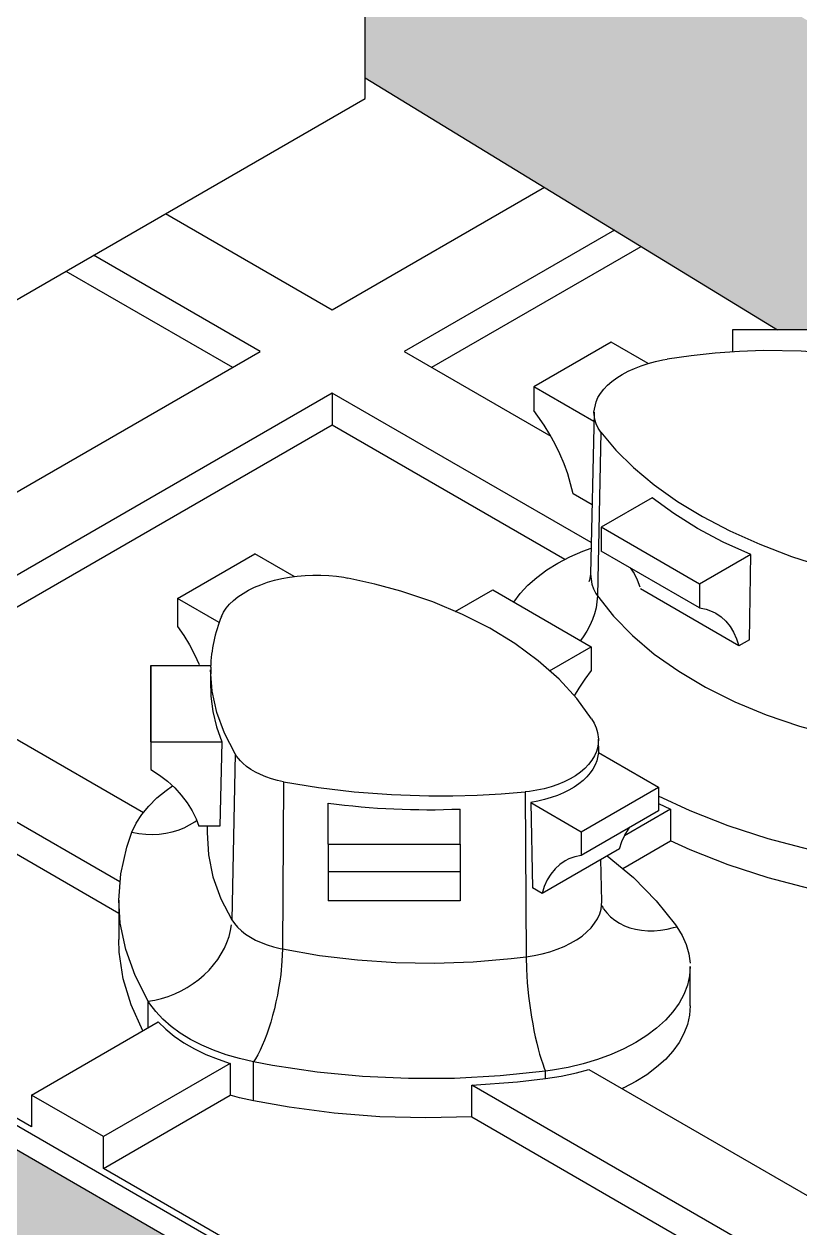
# Model space of a CAD drawing. Header units: millimetres. Extents: x 441156 to 441876, y 4514765 to 4515211.
# Drawn here: x 441594.102 to 441594.571, y 4515142.272 to 4515143 of the extents above; entities that cross this region are included whole.
import ezdxf

# ---------------------------------------------------------------- set-up
doc = ezdxf.new("R2010")
doc.units = ezdxf.units.MM
doc.layers.add('Cornice', color=7, linetype='Continuous')
doc.layers.add('Cornice_Tratteggi', color=7, linetype='Continuous', lineweight=5)

msp = doc.modelspace()

# ---------------------------------------------------------------- hatches: boundary and pattern name
at = {"layer": 'Cornice_Tratteggi'}
msp.add_hatch(color=254, dxfattribs=at).paths.add_polyline_path([(441594.35213967, 4515143.1388941, 0.261909253), (441594.3086173, 4515143.0615068), (441594.3086173, 4515142.96748584), (441594.55794094, 4515142.81514864), (441594.60002848, 4515142.81514864, -0.67590184), (441594.72335656, 4515142.9120799)])
h = msp.add_hatch(dxfattribs=at)
h.set_pattern_fill('GHIAIA2', color=254, scale=0.2, pattern_type=2)
h.set_pattern_definition([(0, (439225.61432, 4515214.8195), (0.2, 0.2), [0.06, -0.07, 0.01, -0.06]), (0, (439225.69432, 4515214.8595), (0.2, 0.2), [0.01, -0.05, 0.04, -0.1]), (0, (439225.72432, 4515214.8695), (0.2, 0.2), [0.01, -0.19]), (0, (439225.63432, 4515214.8795), (0.2, 0.2), [0.04, -0.16]), (0, (439225.61432, 4515214.8995), (0.2, 0.2), [0.02, -0.18]), (0, (439225.75432, 4515214.9195), (0.2, 0.2), [0.02, -0.01, 0.01, -0.16]), (0, (439225.67432, 4515214.9295), (0.2, 0.2), [0.03, -0.17]), (0, (439225.62432, 4515214.9495), (0.2, 0.2), [0.02, -0.18]), (0, (439225.70432, 4515214.9695), (0.2, 0.2), [0.01, -0.06, 0.03, -0.1]), (0, (439225.66432, 4515214.9795), (0.2, 0.2), [0.02, -0.18]), (0, (439225.73432, 4515214.9895), (0.2, 0.2), [0.02, -0.18]), (0, (439225.69432, 4515214.9995), (0.2, 0.2), [0.02, -0.18]), (0, (439225.77432, 4515215.0095), (0.2, 0.2), [0.02, -0.18]), (90, (439225.60432, 4515214.8195), (-0.2, 0.2), [0.04, -0.01, 0.02, -0.08, 0.04, -0.01]), (90, (439225.61432, 4515214.9495), (-0.2, 0.2), [0.01, -0.19]), (90, (439225.64432, 4515214.8895), (-0.2, 0.2), [0.02, -0.04, 0.01, -0.13]), (90, (439225.65432, 4515214.9195), (-0.2, 0.2), [0.02, -0.04, 0.03, -0.11]), (90, (439225.68432, 4515214.8695), (-0.2, 0.2), [0.01, -0.1, 0.02, -0.01, 0.02, -0.04]), (90, (439225.69432, 4515214.8495), (-0.2, 0.2), [0.01, -0.19]), (90, (439225.71432, 4515214.9095), (-0.2, 0.2), [0.01, -0.01, 0.03, -0.15]), (90, (439225.72432, 4515214.8795), (-0.2, 0.2), [0.02, -0.08, 0.01, -0.01, 0.01, -0.07]), (90, (439225.74432, 4515214.8295), (-0.2, 0.2), [0.03, -0.17]), (90, (439225.76432, 4515214.9795), (-0.2, 0.2), [0.01, -0.01, 0.01, -0.17]), (90, (439225.77432, 4515214.9295), (-0.2, 0.2), [0.03, -0.17]), (90, (439225.79932, 4515214.9145), (-0.2, 0.2), [0.01, -0.19]), (45, (439225.67432, 4515214.8195), (2e-17, 0.2), [0.014142, -0.268700712]), (45, (439225.65432, 4515215.0095), (2e-17, 0.2), [0.014142, -0.042426, 0.042426, -0.1838487125]), (45, (439225.67432, 4515214.9795), (2e-17, 0.2), [0.028284, -0.07071068, 0.014142, -0.1697060325]), (45, (439225.71432, 4515214.9695), (2e-17, 0.2), [0.028284, -0.098995, 0.014142, -0.1414217125]), (45, (439225.63432, 4515214.8795), (2e-17, 0.2), [0.014142, -0.268700712]), (45, (439225.68432, 4515214.8795), (2e-17, 0.2), [0.0424264, -0.240416312]), (45, (439225.72432, 4515214.8995), (2e-17, 0.2), [0.014142, -0.0848528, 0.014142, -0.1697059125]), (45, (439225.75432, 4515214.9195), (2e-17, 0.2), [0.028284, -0.254558712]), (45, (439225.79432, 4515214.9195), (2e-17, 0.2), [0.028284, -0.254558712]), (45, (439225.79432, 4515214.8595), (2e-17, 0.2), [0.014142, -0.268700712]), (45, (439225.77432, 4515214.9595), (2e-17, 0.2), [0.014142, -0.268700712]), (45, (439225.75432, 4515214.9895), (2e-17, 0.2), [0.014142, -0.268700712]), (45, (439225.79432, 4515215.0095), (2e-17, 0.2), [0.014142, -0.268700712]), (45, (439225.60432, 4515215.0095), (2e-17, 0.2), [0.014142, -0.268700712]), (45, (439225.70432, 4515214.9295), (2e-17, 0.2), [0.014142, -0.268700712]), (45, (439225.72432, 4515215.0095), (2e-17, 0.2), [0.014142, -0.098995, 0.014142, -0.1555637125]), (45, (439225.63432, 4515214.8995), (2e-17, 0.2), [0.028284, -0.254558712]), (45, (439225.63432, 4515214.9495), (2e-17, 0.2), [0.042426, -0.240416712]), (135, (439225.61432, 4515214.8995), (-0.2, 2e-17), [0.021214, -0.261628712]), (135, (439225.72432, 4515214.8895), (-0.2, 2e-17), [0.014142, -0.268700712]), (135, (439225.78432, 4515214.9195), (-0.2, 2e-17), [0.014142, -0.268700712]), (135, (439225.71432, 4515214.9595), (-0.2, 2e-17), [0.014142, -0.268700712]), (135, (439225.72432, 4515214.9895), (-0.2, 2e-17), [0.014142, -0.268700712]), (135, (439225.69432, 4515214.9995), (-0.2, 2e-17), [0.014142, -0.268700712]), (135, (439225.73432, 4515214.9895), (-0.2, 2e-17), [0.014142, -0.268700712]), (135, (439225.61432, 4515214.8695), (-0.2, 2e-17), [0.014142, -0.268700712]), (135, (439225.65432, 4515214.9395), (-0.2, 2e-17), [0.014142, -0.268700712]), (135, (439225.65432, 4515214.8795), (-0.2, 2e-17), [0.028284, -0.254558712]), (135, (439225.69432, 4515214.8595), (-0.2, 2e-17), [0.028284, -0.254558712]), (135, (439225.77432, 4515214.9695), (-0.2, 2e-17), [0.028284, -0.254558712]), (135, (439225.71432, 4515214.9195), (-0.2, 2e-17), [0.014142, -0.268700712]), (135, (439225.74432, 4515214.8595), (-0.2, 2e-17), [0.028284, -0.1697056, 0.014142, -0.0707111125]), (135, (439225.62432, 4515214.9495), (-0.1999999006, 9.94e-08), [0.028284, -0.05656854, 0.028284, -0.1697061725]), (135, (439225.60432, 4515214.8395), (-0.2, 2e-17), [0.02828, -0.07072, 0.02828, -0.07072, 0.01414, -0.0707027125]), (26.565051, (439225.67432, 4515214.87951), (0.2, 1e-11), [0.04472, -0.02236, 0.02236, -0.357773595]), (26.565051, (439225.70432, 4515214.99951), (0.2, 1e-11), [0.04472, -0.402493595]), (26.565051, (439225.70432, 4515214.85951), (0.2, 1e-11), [0.02236, -0.424853595]), (26.565051, (439225.61432, 4515214.86951), (0.2, 1e-11), [0.02236, -0.424853595]), (26.565051, (439225.65432, 4515214.91951), (0.2, 1e-11), [0.02236, -0.424853595]), (26.565051, (439225.61432, 4515214.93951), (0.2, 1e-11), [0.02236, -0.424853595]), (63.434949, (439225.64432, 4515214.95951), (1e-11, 0.2), [0.02236, -0.424853595]), (63.434949, (439225.71432, 4515214.95951), (1e-11, 0.2), [0.02236, -0.424853595]), (63.434949, (439225.73432, 4515214.81951), (1e-11, 0.2), [0.02236, -0.424853595]), (63.434949, (439225.60432, 4515214.92951), (1e-11, 0.2), [0.02236, -0.424853595]), (63.434949, (439225.68432, 4515214.82951), (1e-11, 0.2), [0.02236, -0.15652, 0.02236, -0.245973595]), (116.565051, (439225.65432, 4515214.99951), (-1e-11, 0.2), [0.02236, -0.424853595]), (116.565051, (439225.77432, 4515214.95951), (-1e-11, 0.2), [0.02236, -0.424853595]), (116.565051, (439225.68432, 4515214.99951), (-1e-11, 0.2), [0.02236, -0.424853595]), (116.565051, (439225.60432, 4515214.88951), (-1e-11, 0.2), [0.02236, -0.424853595]), (153.434949, (439225.75432, 4515214.85951), (-0.2, 1e-11), [0.02236, -0.424853595]), (153.434949, (439225.79432, 4515214.90951), (-0.2, 1e-11), [0.02236, -0.424853595]), (153.434949, (439225.67432, 4515214.92951), (-0.2, 1e-11), [0.02236, -0.424853595]), (153.434949, (439225.70432, 4515214.96951), (-0.2, 1e-11), [0.02236, -0.424853595]), (153.434949, (439225.77432, 4515215.00951), (-0.2, 1e-11), [0.02236, -0.424853595]), (153.434949, (439225.63432, 4515214.81951), (-0.2, 1e-11), [0.03354, -0.413673595])])
h.paths.add_polyline_path([(441592.6876932, 4515143.13330021), (441592.6876932, 4515142.99443771), (441594.99028245, 4515141.66504996), (441594.99028245, 4515141.80391247)])
h = msp.add_hatch(dxfattribs=at)
h.set_pattern_fill('GRAVEL', color=254, scale=0.25)
h.set_pattern_definition([(228.0127875, (439225.784317, 4515215.069507), (-2, -2.25), [0.033634, -3.329772012]), (184.96974073, (439225.761817, 4515215.044507), (3, 0.25), [0.057717, -5.71398119]), (132.5104471, (439225.704317, 4515215.039507), (2.5, -2.75), [0.040697, -4.02900815]), (267.273689, (439225.606817, 4515214.977007), (0.25, 5), [0.0525595, -5.20338951]), (292.8336542, (439225.604317, 4515214.924507), (-1.25, 3), [0.05153875, -5.102343282]), (357.273689, (439225.624317, 4515214.877007), (-5, 0.25), [0.0525595, -5.20338951]), (37.69424047, (439225.676817, 4515214.874507), (-3.25, -2.5), [0.06950725, -6.881212137]), (72.25532837, (439225.731817, 4515214.917007), (1.75, 5.5), [0.065622, -6.496580374]), (121.4295656, (439225.751817, 4515214.979507), (-2, 3.25), [0.0527375, -5.221018277]), (175.2363583, (439225.724317, 4515215.024507), (2.75, -0.25), [0.060208, -2.950190645]), (222.3974378, (439225.664317, 4515215.029507), (-3, -2.75), [0.077862, -7.70834375]), (138.8140748, (439225.854317, 4515214.974507), (-1.75, 1.5), [0.02657525, -2.630961203]), (171.4692344, (439225.834317, 4515214.992007), (3.25, -0.5), [0.05055925, -5.005377854]), (225, (439225.78432, 4515214.9995), (-3e-17, -0.25), [0.03535525, -0.31819814]), (203.1985905, (439225.766817, 4515215.029507), (1.25, 0.5), [0.0190395, -1.884903776]), (291.8014095, (439225.749317, 4515215.022007), (-0.25, 0.75), [0.02692575, -1.319365452]), (30.9637565, (439225.759317, 4515214.997007), (0.75, 0.5), [0.04373225, -1.414005724]), (161.565051, (439225.79682, 4515215.01951), (0.5, -0.25), [0.03162275, -0.758946665]), (16.3895403, (439225.604317, 4515215.022007), (2.5, 0.75), [0.0443, -4.385711287]), (70.34617594, (439225.646817, 4515215.034507), (-1, -2.75), [0.03716525, -3.679351937]), (293.1985905, (439225.796817, 4515215.069507), (-0.5, 1.25), [0.03807875, -1.865864526]), (343.6104597, (439225.811817, 4515215.034507), (-2.5, 0.75), [0.0443, -4.385711287]), (339.4439548, (439225.604317, 4515214.867007), (-1.25, 0.5), [0.04272, -2.093280936]), (294.7751406, (439225.644317, 4515214.852007), (-1.25, 2.75), [0.0357945, -3.543660766]), (66.8014095, (439225.799317, 4515214.819507), (0.5, 1.25), [0.03807875, -1.865864526]), (17.35402464, (439225.814317, 4515214.854507), (-3.25, -1), [0.04190775, -4.148855904]), (69.4439548, (439225.676817, 4515214.819507), (-0.5, -1.25), [0.02136, -2.114640936]), (101.3099325, (439225.784317, 4515214.819507), (-0.25, 1), [0.0127475, -1.262007378]), (165.9637565, (439225.78182, 4515214.832007), (0.75, -0.25), [0.05153875, -0.979237656]), (186.00900596, (439225.731817, 4515214.844507), (2.5, 0.25), [0.0477625, -4.728480794]), (303.6900675, (439225.75932, 4515214.97451), (-0.25, 0.5), [0.0360555, -0.86533232]), (353.1572266, (439225.779317, 4515214.944507), (4.25, -0.5), [0.0629485, -6.231890656]), (60.9453959, (439225.841817, 4515214.937007), (-1, -1.75), [0.025739, -2.548168535]), (90, (439225.85432, 4515214.9595), (-0.25, 0.25), [0.015, -0.235]), (120.2564372, (439225.726817, 4515214.852007), (1, -1.75), [0.034731, -3.438379997]), (48.0127875, (439225.709317, 4515214.882007), (2, 2.25), [0.067268, -3.296138012]), (0, (439225.75432, 4515214.932), (0.25, 0.25), [0.065, -0.185]), (325.3048465, (439225.819317, 4515214.932007), (2.5, -1.75), [0.0395285, -3.913318575]), (254.0546041, (439225.851817, 4515214.909507), (-0.25, -1), [0.0364005, -1.783626972]), (207.64597536, (439225.841817, 4515214.874507), (-4.75, -2.5), [0.05926625, -5.867368546]), (175.42607874, (439225.789317, 4515214.847007), (-3.25, 0.25), [0.06269975, -6.207268352])])
h.paths.add_polyline_path([(441592.6876932, 4515142.99443771), (441592.6876932, 4515142.7155782), (441594.99028245, 4515141.38619046), (441594.99028245, 4515141.66504996), (441594.80348717, 4515141.77289523), (441594.72805619, 4515141.70756403, -0.180360974), (441594.73026683, 4515141.701635, -1), (441594.71215433, 4515141.701635, -0.694396922), (441594.72805619, 4515141.70756403), (441594.80348717, 4515141.77289523)])

# ---------------------------------------------------------------- linework, layer by layer
at = {"color": 254, "linetype": 'Continuous'}
for p, q in [((441594.61032688, 4515142.81514864), (441594.53063188, 4515142.81514864)), ((441594.53063188, 4515142.81514864), (441594.53063188, 4515142.80172653))]:
    msp.add_line(p, q, dxfattribs=at)
for points in [[(441594.44695429, 4515142.76530967, 0), (441594.44699603, 4515142.76615791, 0), (441594.44738594, 4515142.76883061, 0), (441594.44817232, 4515142.77149078, 0), (441594.44934902, 4515142.77411016, 0), (441594.45091511, 4515142.77667649, 0), (441594.45286108, 4515142.77918344, 0), (441594.45516444, 4515142.78160486, 0), (441594.45780266, 4515142.78391464, 0), (441594.46076847, 4515142.78610181, 0), (441594.46404857, 4515142.78816132, 0), (441594.46760674, 4515142.79007219, 0), (441594.47140675, 4515142.79181344, 0), (441594.47543891, 4515142.79337715, 0), (441594.4796848, 4515142.79475937, 0), (441594.48409863, 4515142.79594657, 0), (441594.4886346, 4515142.79692525, 0), (441594.49113829, 4515142.79736668, 0)], [(441594.63730568, 4515142.79403668, 0), (441594.61620676, 4515142.79792611, 0), (441594.5946534, 4515142.80064952, 0), (441594.5721541, 4515142.80221056, 0), (441594.5494955, 4515142.80250562, 0), (441594.53488004, 4515142.8020212, 0), (441594.52031158, 4515142.80101066, 0), (441594.50565542, 4515142.79945412, 0), (441594.49113829, 4515142.79736668, 0)], [(441594.45105021, 4515142.75329322, 0), (441594.44946042, 4515142.75573878, 0), (441594.44824966, 4515142.75827334, 0), (441594.44742881, 4515142.76086978, 0), (441594.44700874, 4515142.76350098, 0), (441594.44695429, 4515142.76530967, 0)], [(441594.45105021, 4515142.75329322, 0), (441594.46009193, 4515142.74237664, 0), (441594.47075751, 4515142.73178375, 0), (441594.48335748, 4515142.72129988, 0), (441594.49750892, 4515142.71131329, 0), (441594.51265503, 4515142.70215633, 0), (441594.52906479, 4515142.69360146, 0), (441594.54715595, 4515142.6854908, 0), (441594.56633247, 4515142.67813899, 0), (441594.58206105, 4515142.67293464, 0), (441594.59837692, 4515142.66823492, 0)]]:
    msp.add_polyline3d(points, dxfattribs=at)
at = {"layer": 'Cornice', "color": 254, "linetype": 'Continuous'}
for p, q in [((441594.99028245, 4515141.81870133), (441592.6876932, 4515143.14808907)), ((441594.99028245, 4515141.80391247), (441592.6876932, 4515143.13330021)), ((441594.28862714, 4515142.82717566), (441594.41697707, 4515142.90127782)), ((441594.18787097, 4515142.88534671), (441594.28862714, 4515142.82717566)), ((441594.45928915, 4515142.87542506), (441594.33217255, 4515142.80203495)), ((441594.3488225, 4515142.79242219), (441594.47546754, 4515142.86554003)), ((441594.24508174, 4515142.80203495), (441594.14432556, 4515142.860206)), ((441594.12767561, 4515142.85059324), (441594.22843179, 4515142.79242219)), ((441594.45727732, 4515142.8076293), (441594.41053005, 4515142.78064001)), ((441594.47960996, 4515142.794735), (441594.45727732, 4515142.8076293)), ((441594.07725746, 4515142.70514249), (441594.24508174, 4515142.80203495)), ((441594.33217255, 4515142.80203495), (441594.42079653, 4515142.75086837)), ((441594.28862714, 4515142.77689425), (441594.0752359, 4515142.65369394)), ((441594.44526848, 4515142.6864582), (441594.28862714, 4515142.77689425)), ((441594.28862714, 4515142.77689425), (441594.28862714, 4515142.75766872)), ((441594.41053005, 4515142.78064001), (441594.41052973, 4515142.76626101)), ((441594.44683391, 4515142.75967908), (441594.41053005, 4515142.78064001)), ((441594.44695433, 4515142.76531168), (441594.44485837, 4515142.66727576)), ((441594.0838314, 4515142.63943098), (441594.28862714, 4515142.75766872)), ((441594.28862714, 4515142.75766872), (441594.42940696, 4515142.67639024)), ((441594.45105021, 4515142.75329322), (441594.44909335, 4515142.65419546)), ((441594.4457564, 4515142.70927977), (441594.4342662, 4515142.71591357)), ((441594.48214171, 4515142.71357325), (441594.45127556, 4515142.69575378)), ((441594.45127556, 4515142.69575378), (441594.45127524, 4515142.68137459)), ((441594.51083031, 4515142.66137016), (441594.45127556, 4515142.69575378)), ((441594.19516317, 4515142.65260181), (441594.24191044, 4515142.6795911)), ((441594.26556893, 4515142.66593128), (441594.24191044, 4515142.6795911)), ((441594.51082998, 4515142.64699098), (441594.45127524, 4515142.68137459)), ((441594.54169645, 4515142.67918964), (441594.51083031, 4515142.66137016)), ((441594.54091534, 4515142.6277173), (441594.54169645, 4515142.67918964)), ((441594.36309903, 4515142.64484483), (441594.38573692, 4515142.65791538)), ((441594.38573692, 4515142.65791538), (441594.44529166, 4515142.62353176)), ((441594.53456646, 4515142.6240518), (441594.47501171, 4515142.65843542)), ((441594.51083031, 4515142.66137016), (441594.51082998, 4515142.64699098)), ((441594.19516317, 4515142.65260181), (441594.19516279, 4515142.635763)), ((441594.22036414, 4515142.63805141), (441594.19516317, 4515142.65260181)), ((441594.42002233, 4515142.60894188), (441594.44529166, 4515142.62353176)), ((441594.44529166, 4515142.62353176), (441594.44529199, 4515142.60915295)), ((441594.54091534, 4515142.6277173), (441594.53456646, 4515142.6240518)), ((441594.17893672, 4515142.61209928), (441594.17893618, 4515142.59526049)), ((441594.17893672, 4515142.56608779), (441594.17893672, 4515142.61209928)), ((441594.17893672, 4515142.61209928), (441594.21529361, 4515142.6120985)), ((441594.21517685, 4515142.61104424), (441594.21500103, 4515142.60282039)), ((441594.17893618, 4515142.59526049), (441594.17893618, 4515142.549249)), ((441594.0956367, 4515142.56888138), (441594.17451684, 4515142.52334034)), ((441594.17893672, 4515142.56608779), (441594.17893618, 4515142.549249)), ((441594.17893672, 4515142.56608779), (441594.22191301, 4515142.56608688)), ((441594.22191301, 4515142.56608688), (441594.22079323, 4515142.51506563)), ((441594.44978416, 4515142.55957531), (441594.44961228, 4515142.56761469)), ((441594.22990487, 4515142.55882598), (441594.22788638, 4515142.4584576)), ((441594.44971824, 4515142.55961337), (441594.48603717, 4515142.53864592)), ((441594.25926155, 4515142.54187705), (441594.25855977, 4515142.44074848)), ((441594.40542894, 4515142.53575802), (441594.40589524, 4515142.43600292)), ((441594.4392899, 4515142.51165664), (441594.48603717, 4515142.53864592)), ((441594.48603717, 4515142.53864592), (441594.48603749, 4515142.52426654)), ((441594.16017507, 4515142.48133907), (441594.07977862, 4515142.52775554)), ((441594.28624034, 4515142.50413662), (441594.28624034, 4515142.52894784)), ((441594.40880701, 4515142.52925485), (441594.40968411, 4515142.47772688)), ((441594.40880701, 4515142.52925485), (441594.4392899, 4515142.51165664)), ((441594.36593534, 4515142.50413662), (441594.36593534, 4515142.52535261)), ((441594.48603749, 4515142.52426654), (441594.43929023, 4515142.49727725)), ((441594.49320004, 4515142.52528702), (441594.46530586, 4515142.50918247)), ((441594.49320004, 4515142.52528702), (441594.49320004, 4515142.5060615)), ((441594.22079323, 4515142.51506563), (441594.20797658, 4515142.51506563)), ((441594.21312488, 4515142.51506563), (441594.21304193, 4515142.51118616)), ((441594.07977862, 4515142.50853001), (441594.15959709, 4515142.46244724)), ((441594.4392899, 4515142.51165664), (441594.43929023, 4515142.49727725)), ((441594.46448065, 4515142.48948051), (441594.49320004, 4515142.5060615)), ((441594.28624034, 4515142.50413662), (441594.28624034, 4515142.48729751)), ((441594.28624034, 4515142.50413662), (441594.36593534, 4515142.50413662)), ((441594.36593534, 4515142.50413662), (441594.36593534, 4515142.48729751)), ((441594.46230102, 4515142.50132736), (441594.41555375, 4515142.47433807)), ((441594.10676105, 4515142.33323441), (441593.83011966, 4515142.49295185)), ((441594.45170885, 4515142.4695501), (441594.4511669, 4515142.49489914)), ((441594.36593534, 4515142.48729751), (441594.28624034, 4515142.48729751)), ((441594.28624034, 4515142.48729751), (441594.28624034, 4515142.46988047)), ((441594.36593534, 4515142.48729751), (441594.36593534, 4515142.46988047)), ((441594.41555375, 4515142.47433807), (441594.40968411, 4515142.47772688)), ((441594.15959709, 4515142.47021464), (441594.15959709, 4515142.44655245)), ((441594.36593534, 4515142.46988047), (441594.28624034, 4515142.46988047)), ((441594.50513776, 4515142.40640712), (441594.50513776, 4515142.4300693)), ((441594.17742477, 4515142.39325726), (441594.17742477, 4515142.40926709)), ((441594.10676105, 4515142.35245993), (441594.18348054, 4515142.39675352)), ((441594.22702594, 4515142.37161281), (441594.15030645, 4515142.32731922)), ((441594.22702594, 4515142.37161281), (441594.22702594, 4515142.35238729)), ((441594.24101568, 4515142.34889102), (441594.24101568, 4515142.37255321)), ((441594.41771757, 4515142.36242511), (441594.41771757, 4515142.36686177)), ((441594.44380074, 4515142.3678707), (441594.60881393, 4515142.27260121)), ((441594.10676105, 4515142.35245993), (441594.10676105, 4515142.33323441)), ((441594.15030645, 4515142.32731922), (441594.10676105, 4515142.35245993)), ((441594.15030645, 4515142.3080937), (441594.22702594, 4515142.35238729)), ((441594.56526853, 4515142.2474605), (441594.37302249, 4515142.35845274)), ((441594.37302249, 4515142.33922721), (441594.37302249, 4515142.35845274)), ((441594.37302249, 4515142.33922721), (441594.54861858, 4515142.23784774)), ((441594.15030645, 4515142.3080937), (441594.15030645, 4515142.32731922)), ((441594.42694784, 4515142.14837625), (441594.15030645, 4515142.3080937))]:
    msp.add_line(p, q, dxfattribs=at)
at = {"layer": 'Cornice', "color": 254}
for p, q in [((441594.3086173, 4515142.95505896), (441594.3086173, 4515143.0615068)), ((441594.3086173, 4515142.96748584), (441594.55794094, 4515142.81514864)), ((441594.01652464, 4515142.78642081), (441594.3086173, 4515142.95505896))]:
    msp.add_line(p, q, dxfattribs=at)
at = {"layer": 'Cornice', "color": 254, "linetype": 'Continuous'}
for points in [[(441594.4342662, 4515142.71591357, 0), (441594.43284091, 4515142.72189916, 0), (441594.43103137, 4515142.7279435, 0), (441594.42885135, 4515142.73400061, 0), (441594.42631744, 4515142.74002437, 0), (441594.42344892, 4515142.74596895, 0), (441594.42026764, 4515142.7517891, 0), (441594.4167978, 4515142.75744053, 0), (441594.4130658, 4515142.76288022, 0), (441594.41052973, 4515142.76626101, 0)], [(441594.54169645, 4515142.67918964, 0), (441594.52507356, 4515142.68672969, 0), (441594.50954242, 4515142.69500936, 0), (441594.4952015, 4515142.70397617, 0), (441594.48214171, 4515142.71357325, 0)], [(441594.39855336, 4515142.65051587, 0), (441594.40238339, 4515142.65571989, 0), (441594.40698443, 4515142.66071139, 0), (441594.41232149, 4515142.66545237, 0), (441594.41835393, 4515142.66990676, 0), (441594.42503585, 4515142.67404065, 0), (441594.4323164, 4515142.67782258, 0), (441594.44014015, 4515142.68122377, 0), (441594.44519702, 4515142.68311548, 0)], [(441594.22172169, 4515142.64182043, 0), (441594.22297145, 4515142.64433265, 0), (441594.22460948, 4515142.64679613, 0), (441594.22661662, 4515142.64918515, 0), (441594.22897371, 4515142.65147402, 0), (441594.2316767, 4515142.65365326, 0), (441594.23471166, 4515142.65571622, 0), (441594.23804488, 4515142.65764172, 0), (441594.24164266, 4515142.65940859, 0), (441594.24549192, 4515142.66100718, 0), (441594.24957859, 4515142.66243526, 0), (441594.25385832, 4515142.66367868, 0), (441594.25828677, 4515142.66472327, 0), (441594.2628475, 4515142.66556247, 0), (441594.26752449, 4515142.66619631, 0), (441594.27226791, 4515142.66661923, 0), (441594.2770279, 4515142.6668257, 0), (441594.28178927, 4515142.66681231, 0), (441594.28653306, 4515142.66658171, 0), (441594.29120952, 4515142.66613753, 0), (441594.29576892, 4515142.6654834, 0), (441594.2981903, 4515142.66504036, 0)], [(441594.44551702, 4515142.57998206, 0), (441594.43647529, 4515142.59219231, 0), (441594.42580971, 4515142.60379196, 0), (441594.41320974, 4515142.61500408, 0), (441594.3990583, 4515142.62540271, 0), (441594.38391219, 4515142.63465323, 0), (441594.36750244, 4515142.64299959, 0), (441594.34941127, 4515142.65058067, 0), (441594.33023475, 4515142.65708834, 0), (441594.31450617, 4515142.66141265, 0), (441594.2981903, 4515142.66504036, 0)], [(441594.44485838, 4515142.66727639, 0), (441594.44484741, 4515142.66695219, 0), (441594.44461292, 4515142.66504862, 0), (441594.44427545, 4515142.66379099, 0), (441594.44398202, 4515142.66305227, 0), (441594.44383061, 4515142.66275811, 0), (441594.44382348, 4515142.66274625, 0)], [(441594.44485837, 4515142.66727576, 0), (441594.44501896, 4515142.6643137, 0), (441594.44562609, 4515142.66137099, 0), (441594.44667513, 4515142.65847003, 0), (441594.44815812, 4515142.6556329, 0), (441594.44909335, 4515142.65419546, 0)], [(441594.46891786, 4515142.67118872, 0), (441594.4711994, 4515142.66777082, 0), (441594.47311486, 4515142.66392997, 0), (441594.47464965, 4515142.65969541, 0), (441594.47501171, 4515142.65843542, 0)], [(441594.44909335, 4515142.65419546, 0), (441594.44885166, 4515142.65066247, 0), (441594.4482665, 4515142.6470816, 0), (441594.44734231, 4515142.6434801, 0), (441594.44608613, 4515142.63988538, 0), (441594.44450752, 4515142.63632479, 0), (441594.4426185, 4515142.63282543, 0), (441594.44043343, 4515142.62941395, 0), (441594.43885574, 4515142.62724751, 0)], [(441594.44909335, 4515142.65419546, 0), (441594.45872554, 4515142.64192637, 0), (441594.47017321, 4515142.63018864, 0), (441594.48334924, 4515142.61907162, 0), (441594.49815336, 4515142.60865991, 0), (441594.51447289, 4515142.59903274, 0), (441594.53218363, 4515142.59026338, 0), (441594.5511508, 4515142.58241858, 0), (441594.57123004, 4515142.57555804, 0), (441594.59226854, 4515142.56973398, 0), (441594.59759095, 4515142.56846115, 0)], [(441594.51082998, 4515142.64699098, 0), (441594.51471629, 4515142.6461976, 0), (441594.51835857, 4515142.64488379, 0), (441594.52068832, 4515142.64369424, 0)], [(441594.52068832, 4515142.64369424, 0), (441594.52385868, 4515142.64152959, 0), (441594.52671544, 4515142.63888002, 0), (441594.52923685, 4515142.63576569, 0), (441594.53140373, 4515142.63221031, 0), (441594.53319957, 4515142.62824094, 0), (441594.53456646, 4515142.6240518, 0)], [(441594.19516279, 4515142.635763, 0), (441594.19885124, 4515142.63028351, 0), (441594.20227281, 4515142.62459965, 0), (441594.20540145, 4515142.61875468, 0), (441594.20821334, 4515142.61279308, 0), (441594.20851689, 4515142.61209865, 0)], [(441594.22990487, 4515142.55882598, 0), (441594.22354276, 4515142.57122363, 0), (441594.21894322, 4515142.58373523, 0), (441594.21609023, 4515142.59663896, 0), (441594.21515801, 4515142.60947763, 0), (441594.21517693, 4515142.61104779, 0)], [(441594.44529199, 4515142.60915295, 0), (441594.44140568, 4515142.6038721, 0), (441594.43776339, 4515142.59835257, 0), (441594.43502448, 4515142.59375907, 0)], [(441594.21500103, 4515142.60282039, 0), (441594.2152864, 4515142.59356347, 0), (441594.21653712, 4515142.58433326, 0), (441594.21874867, 4515142.57516329, 0), (441594.22191301, 4515142.56608688, 0)], [(441594.44551702, 4515142.57998206, 0), (441594.4471068, 4515142.5772363, 0), (441594.44831756, 4515142.57442401, 0), (441594.44913841, 4515142.57157514, 0), (441594.44955848, 4515142.56871962, 0), (441594.44961232, 4515142.56761253, 0)], [(441594.44961232, 4515142.56761253, 0), (441594.44957119, 4515142.56586765, 0), (441594.44918128, 4515142.56302957, 0), (441594.4483949, 4515142.56023527, 0), (441594.4472182, 4515142.55751462, 0), (441594.44565212, 4515142.5548807, 0), (441594.44370614, 4515142.5523396, 0), (441594.44140279, 4515142.54991762, 0), (441594.43876457, 4515142.54764108, 0), (441594.43579876, 4515142.54552119, 0), (441594.43251865, 4515142.54356234, 0), (441594.42896048, 4515142.54178427, 0), (441594.42516047, 4515142.54020672, 0), (441594.42112832, 4515142.53883743, 0), (441594.41688242, 4515142.53767924, 0), (441594.41246859, 4515142.53674314, 0), (441594.40793262, 4515142.5360401, 0), (441594.40542894, 4515142.53575802, 0)], [(441594.25926155, 4515142.54187705, 0), (441594.2555829, 4515142.54266775, 0), (441594.25203705, 4515142.5436408, 0), (441594.24855313, 4515142.54482607, 0), (441594.24526116, 4515142.54618869, 0), (441594.24226963, 4515142.54767389, 0), (441594.23950275, 4515142.54930696, 0), (441594.23691094, 4515142.5511305, 0), (441594.23459611, 4515142.55308537, 0), (441594.23322524, 4515142.55444469, 0), (441594.23198764, 4515142.55585099, 0), (441594.230874, 4515142.5573191, 0), (441594.22990487, 4515142.55882598, 0)], [(441594.44971824, 4515142.55961337, 0), (441594.44938672, 4515142.55705283, 0), (441594.44870969, 4515142.55451508, 0), (441594.44769128, 4515142.55201562, 0), (441594.44633773, 4515142.54956973, 0), (441594.44465731, 4515142.54719237, 0), (441594.4426603, 4515142.54489807, 0), (441594.44035889, 4515142.54270086, 0), (441594.43776717, 4515142.54061418, 0), (441594.43490099, 4515142.53865078, 0), (441594.43177785, 4515142.53682266, 0), (441594.42841686, 4515142.53514101, 0), (441594.42483858, 4515142.5336161, 0), (441594.42106486, 4515142.53225726, 0), (441594.4171188, 4515142.53107279, 0), (441594.4130245, 4515142.53006995, 0), (441594.40880701, 4515142.52925485, 0)], [(441594.17893618, 4515142.549249, 0), (441594.18415244, 4515142.54589902, 0), (441594.18899126, 4515142.54219058, 0), (441594.19341582, 4515142.53815192, 0), (441594.19739245, 4515142.53381375, 0), (441594.20089087, 4515142.52920911, 0), (441594.20388447, 4515142.52437303, 0), (441594.20635046, 4515142.51934233, 0), (441594.20797658, 4515142.51506563, 0)], [(441594.25926155, 4515142.54187705, 0), (441594.28036046, 4515142.53842023, 0), (441594.30191382, 4515142.53583259, 0), (441594.32441312, 4515142.53409931, 0), (441594.34707172, 4515142.53331795, 0), (441594.36168719, 4515142.53332332, 0), (441594.37625565, 4515142.53372697, 0), (441594.3909118, 4515142.53454051, 0), (441594.40542894, 4515142.53575802, 0)], [(441594.16756682, 4515142.51128499, 0), (441594.17014861, 4515142.51673931, 0), (441594.17354396, 4515142.52204296, 0), (441594.17772702, 4515142.52715558, 0), (441594.18266597, 4515142.53203825, 0), (441594.18832321, 4515142.53665383, 0), (441594.19216898, 4515142.53936333, 0)], [(441594.57767908, 4515142.50077773, 0), (441594.55232782, 4515142.50740738, 0), (441594.52806696, 4515142.51528037, 0), (441594.50507898, 4515142.52433748, 0), (441594.48603729, 4515142.53323474, 0)], [(441594.48603739, 4515142.52879803, 0), (441594.49320004, 4515142.52528702, 0)], [(441594.16756682, 4515142.51128499, 0), (441594.17172234, 4515142.51056963, 0), (441594.17587984, 4515142.51015791, 0), (441594.18000768, 4515142.51005295, 0), (441594.18407445, 4515142.51025554, 0), (441594.18804919, 4515142.51076415, 0), (441594.19190165, 4515142.51157491, 0), (441594.19560252, 4515142.51268165, 0), (441594.19912363, 4515142.51407593, 0), (441594.20243818, 4515142.51574716, 0), (441594.20552095, 4515142.51768261, 0), (441594.20669039, 4515142.51853251, 0)], [(441594.46230102, 4515142.50132736, 0), (441594.46372631, 4515142.50566718, 0), (441594.46553585, 4515142.50962206, 0), (441594.46771588, 4515142.51316192, 0), (441594.46839487, 4515142.51408067, 0)], [(441594.15959709, 4515142.47021464, 0), (441594.16080402, 4515142.48628215, 0), (441594.16441576, 4515142.50222902, 0), (441594.16756682, 4515142.51128499, 0)], [(441594.21304193, 4515142.51118616, 0), (441594.21377349, 4515142.49769254, 0), (441594.21653925, 4515142.48428709, 0), (441594.22131817, 4515142.47107181, 0), (441594.22788638, 4515142.4584576, 0)], [(441594.57767908, 4515142.47711554, 0), (441594.55232782, 4515142.48374519, 0), (441594.52806696, 4515142.49161818, 0), (441594.50507898, 4515142.50067529, 0), (441594.49320004, 4515142.5060615, 0)], [(441594.43929023, 4515142.49727725, 0), (441594.43540392, 4515142.49648388, 0), (441594.43176163, 4515142.49517006, 0), (441594.42943189, 4515142.49398052, 0)], [(441594.42943189, 4515142.49398052, 0), (441594.42626152, 4515142.49181586, 0), (441594.42340477, 4515142.48916629, 0), (441594.42088335, 4515142.48605196, 0), (441594.41871648, 4515142.48249659, 0), (441594.41692063, 4515142.47852721, 0), (441594.41555375, 4515142.47433807, 0)], [(441594.45498626, 4515142.49710423, 0), (441594.47082298, 4515142.48389144, 0), (441594.48461706, 4515142.46993606, 0), (441594.49626472, 4515142.45534308, 0), (441594.49704894, 4515142.45422634, 0)], [(441594.17742477, 4515142.40926709, 0), (441594.16942564, 4515142.42467236, 0), (441594.16376658, 4515142.44041961, 0), (441594.16049007, 4515142.45639059, 0), (441594.15959709, 4515142.47021464, 0)], [(441594.40589524, 4515142.43600292, 0), (441594.41084667, 4515142.43678415, 0), (441594.41566132, 4515142.43781156, 0), (441594.42030256, 4515142.43907733, 0), (441594.42473505, 4515142.44057183, 0), (441594.42892507, 4515142.44228368, 0), (441594.43284072, 4515142.44419985, 0), (441594.43645221, 4515142.44630576, 0), (441594.43973205, 4515142.44858538, 0), (441594.44265528, 4515142.45102137, 0), (441594.44519965, 4515142.45359518, 0), (441594.44734579, 4515142.45628722, 0), (441594.44907738, 4515142.45907702, 0), (441594.45038123, 4515142.46194333, 0), (441594.45124742, 4515142.46486434, 0), (441594.45166937, 4515142.46781782, 0), (441594.45170885, 4515142.4695501, 0)], [(441594.45274374, 4515142.46502059, 0), (441594.45265153, 4515142.46519002, 0), (441594.45239546, 4515142.46577742, 0), (441594.45206527, 4515142.46683561, 0), (441594.45178612, 4515142.46839015, 0), (441594.45170892, 4515142.469547, 0)], [(441594.45270216, 4515142.46508256, 0), (441594.45469912, 4515142.46253785, 0), (441594.45698642, 4515142.46022504, 0), (441594.45954664, 4515142.45816176, 0), (441594.46236029, 4515142.45636369, 0), (441594.46540597, 4515142.45484453, 0), (441594.46866049, 4515142.45361583, 0), (441594.47209908, 4515142.45268694, 0), (441594.47569558, 4515142.45206494, 0), (441594.47942262, 4515142.45175457, 0), (441594.48325182, 4515142.45175817, 0), (441594.48715405, 4515142.45207573, 0), (441594.4910996, 4515142.45270482, 0), (441594.49505845, 4515142.45364067, 0), (441594.49704894, 4515142.45422634, 0)], [(441594.17742477, 4515142.40926709, 0), (441594.18144961, 4515142.40990404, 0), (441594.18547638, 4515142.41084526, 0), (441594.18947442, 4515142.4120836, 0), (441594.1934133, 4515142.41360961, 0), (441594.19726306, 4515142.4154117, 0), (441594.20099438, 4515142.41747614, 0), (441594.20457887, 4515142.41978723, 0), (441594.20798926, 4515142.42232737, 0), (441594.21119958, 4515142.42507723, 0), (441594.21418541, 4515142.42801589, 0), (441594.21692401, 4515142.43112097, 0), (441594.21939455, 4515142.43436886, 0), (441594.22157823, 4515142.43773482, 0), (441594.22345843, 4515142.44119325, 0), (441594.22502083, 4515142.44471782, 0), (441594.22625354, 4515142.4482817, 0), (441594.22714719, 4515142.45185778, 0), (441594.22769498, 4515142.45541884, 0), (441594.22788638, 4515142.4584576, 0)], [(441594.22788638, 4515142.4584576, 0), (441594.22949013, 4515142.45612745, 0), (441594.23143955, 4515142.45388687, 0), (441594.23371978, 4515142.4517529, 0), (441594.23631348, 4515142.44974179, 0), (441594.2392009, 4515142.44786885, 0), (441594.24236007, 4515142.44614833, 0), (441594.24576696, 4515142.44459332, 0), (441594.24939562, 4515142.44321566, 0), (441594.25321844, 4515142.44202583, 0), (441594.25720634, 4515142.44103289, 0), (441594.25855977, 4515142.44074848, 0)], [(441594.49704894, 4515142.45422634, 0), (441594.50029926, 4515142.44889249, 0), (441594.50273202, 4515142.44341538, 0), (441594.5043287, 4515142.4378367, 0), (441594.50507715, 4515142.43219891, 0), (441594.50513776, 4515142.4300693, 0)], [(441594.17414004, 4515142.39136083, 0), (441594.16701635, 4515142.40690868, 0), (441594.16225082, 4515142.4227542, 0), (441594.15987922, 4515142.43877843, 0), (441594.15959709, 4515142.44655245, 0)], [(441594.25855977, 4515142.44074848, 0), (441594.25847424, 4515142.43712951, 0), (441594.25826716, 4515142.43334045, 0), (441594.2579401, 4515142.42941014, 0), (441594.25749555, 4515142.42536849, 0), (441594.2569369, 4515142.42124627, 0), (441594.25626839, 4515142.41707484, 0), (441594.25549512, 4515142.41288596, 0), (441594.25462297, 4515142.40871149, 0), (441594.25365857, 4515142.40458322, 0), (441594.25260928, 4515142.40053256, 0), (441594.25148306, 4515142.39659033, 0), (441594.2502885, 4515142.39278655, 0), (441594.24903468, 4515142.38915016, 0), (441594.24773115, 4515142.38570883, 0), (441594.24638783, 4515142.38248876, 0), (441594.24501494, 4515142.37951445, 0), (441594.24362294, 4515142.37680854, 0), (441594.2422224, 4515142.37439163, 0), (441594.24101568, 4515142.37255321, 0)], [(441594.25855977, 4515142.44074848, 0), (441594.28096021, 4515142.43687556, 0), (441594.30386005, 4515142.43414455, 0), (441594.32708502, 4515142.43257623, 0), (441594.35045838, 4515142.43218252, 0), (441594.37380222, 4515142.43296644, 0), (441594.39693889, 4515142.43492201, 0), (441594.40589524, 4515142.43600292, 0)], [(441594.40589524, 4515142.43600292, 0), (441594.40595287, 4515142.43237933, 0), (441594.40609242, 4515142.42857911, 0), (441594.40631281, 4515142.42463117, 0), (441594.40661238, 4515142.42056555, 0), (441594.40698884, 4515142.41641321, 0), (441594.40743932, 4515142.41220574, 0), (441594.4079604, 4515142.40797517, 0), (441594.40854811, 4515142.40375368, 0), (441594.40919798, 4515142.39957341, 0), (441594.40990506, 4515142.39546618, 0), (441594.41066398, 4515142.39146324, 0), (441594.41146895, 4515142.38759505, 0), (441594.41231385, 4515142.38389106, 0), (441594.41319225, 4515142.38037945, 0), (441594.41409747, 4515142.37708696, 0), (441594.41502261, 4515142.37403863, 0), (441594.41596063, 4515142.37125768, 0), (441594.4169044, 4515142.36876525, 0), (441594.41771757, 4515142.36686177, 0)], [(441594.50513776, 4515142.4300693, 0), (441594.50471057, 4515142.42442035, 0), (441594.50343224, 4515142.4188144, 0), (441594.5013125, 4515142.4132941, 0), (441594.49836748, 4515142.40790147, 0), (441594.4946196, 4515142.40267755, 0), (441594.49009738, 4515142.39766209, 0), (441594.48483524, 4515142.39289328, 0), (441594.47887322, 4515142.3884074, 0), (441594.47225671, 4515142.38423859, 0), (441594.46503605, 4515142.38041858, 0), (441594.4572662, 4515142.37697644, 0), (441594.44900629, 4515142.37393837, 0), (441594.44031919, 4515142.37132749, 0), (441594.43127101, 4515142.36916367, 0), (441594.42193061, 4515142.36746338, 0), (441594.41771757, 4515142.36686177, 0)], [(441594.24101568, 4515142.37255321, 0), (441594.23264845, 4515142.37447279, 0), (441594.22460283, 4515142.3768061, 0), (441594.21694006, 4515142.37953537, 0), (441594.20971846, 4515142.38263984, 0), (441594.202993, 4515142.38609589, 0), (441594.19681485, 4515142.38987719, 0), (441594.19123103, 4515142.39395499, 0), (441594.18628404, 4515142.39829824, 0), (441594.18201154, 4515142.40287389, 0), (441594.17844603, 4515142.40764712, 0), (441594.17742477, 4515142.40926709, 0)], [(441594.50513776, 4515142.40640712, 0), (441594.50471057, 4515142.40075817, 0), (441594.50343224, 4515142.39515221, 0), (441594.5013125, 4515142.38963191, 0), (441594.49836748, 4515142.38423928, 0), (441594.4946196, 4515142.37901536, 0), (441594.49009738, 4515142.37399991, 0), (441594.48483524, 4515142.3692311, 0), (441594.47887322, 4515142.36474521, 0), (441594.47225671, 4515142.36057641, 0), (441594.46503605, 4515142.35675639, 0), (441594.46395067, 4515142.35623725, 0)], [(441594.18348054, 4515142.39675352, 0), (441594.18800162, 4515142.3922582, 0), (441594.19318412, 4515142.38800747, 0), (441594.19898859, 4515142.3840337, 0), (441594.20537084, 4515142.38036713, 0), (441594.21228231, 4515142.37703565, 0), (441594.2196704, 4515142.37406463, 0), (441594.22702594, 4515142.37161281, 0)], [(441594.41771757, 4515142.36686177, 0), (441594.39031042, 4515142.36398572, 0), (441594.36257492, 4515142.36249035, 0), (441594.33471931, 4515142.36238688, 0), (441594.30695277, 4515142.3636761, 0), (441594.2794838, 4515142.36634832, 0), (441594.25251867, 4515142.37038348, 0), (441594.24101568, 4515142.37255321, 0)], [(441594.41771757, 4515142.36242511, 0), (441594.42716482, 4515142.3639157, 0), (441594.4363511, 4515142.36587598, 0), (441594.44380074, 4515142.3678707, 0)], [(441594.37302249, 4515142.35845274, 0), (441594.40065893, 4515142.36046881, 0), (441594.41771757, 4515142.36242511, 0)], [(441594.24101568, 4515142.34889102, 0), (441594.23264845, 4515142.3508106, 0), (441594.22702594, 4515142.35238729, 0)], [(441594.37302249, 4515142.33922721, 0), (441594.34518749, 4515142.33860005, 0), (441594.31736296, 4515142.33936651, 0), (441594.28975783, 4515142.34152083, 0), (441594.26257938, 4515142.34504684, 0), (441594.24101568, 4515142.34889102, 0)]]:
    msp.add_polyline3d(points, dxfattribs=at)
for centre, radius, start, end in [((441594.29976049, 4515142.60902742), 0.08462905, 157.20716567, 178.63169164), ((441594.34636174, 4515142.98089802), 0.45594699, 262.42262419, 272.46033701)]:
    msp.add_arc(centre, radius, start, end, dxfattribs=at)

doc.saveas('drawing.dxf')
